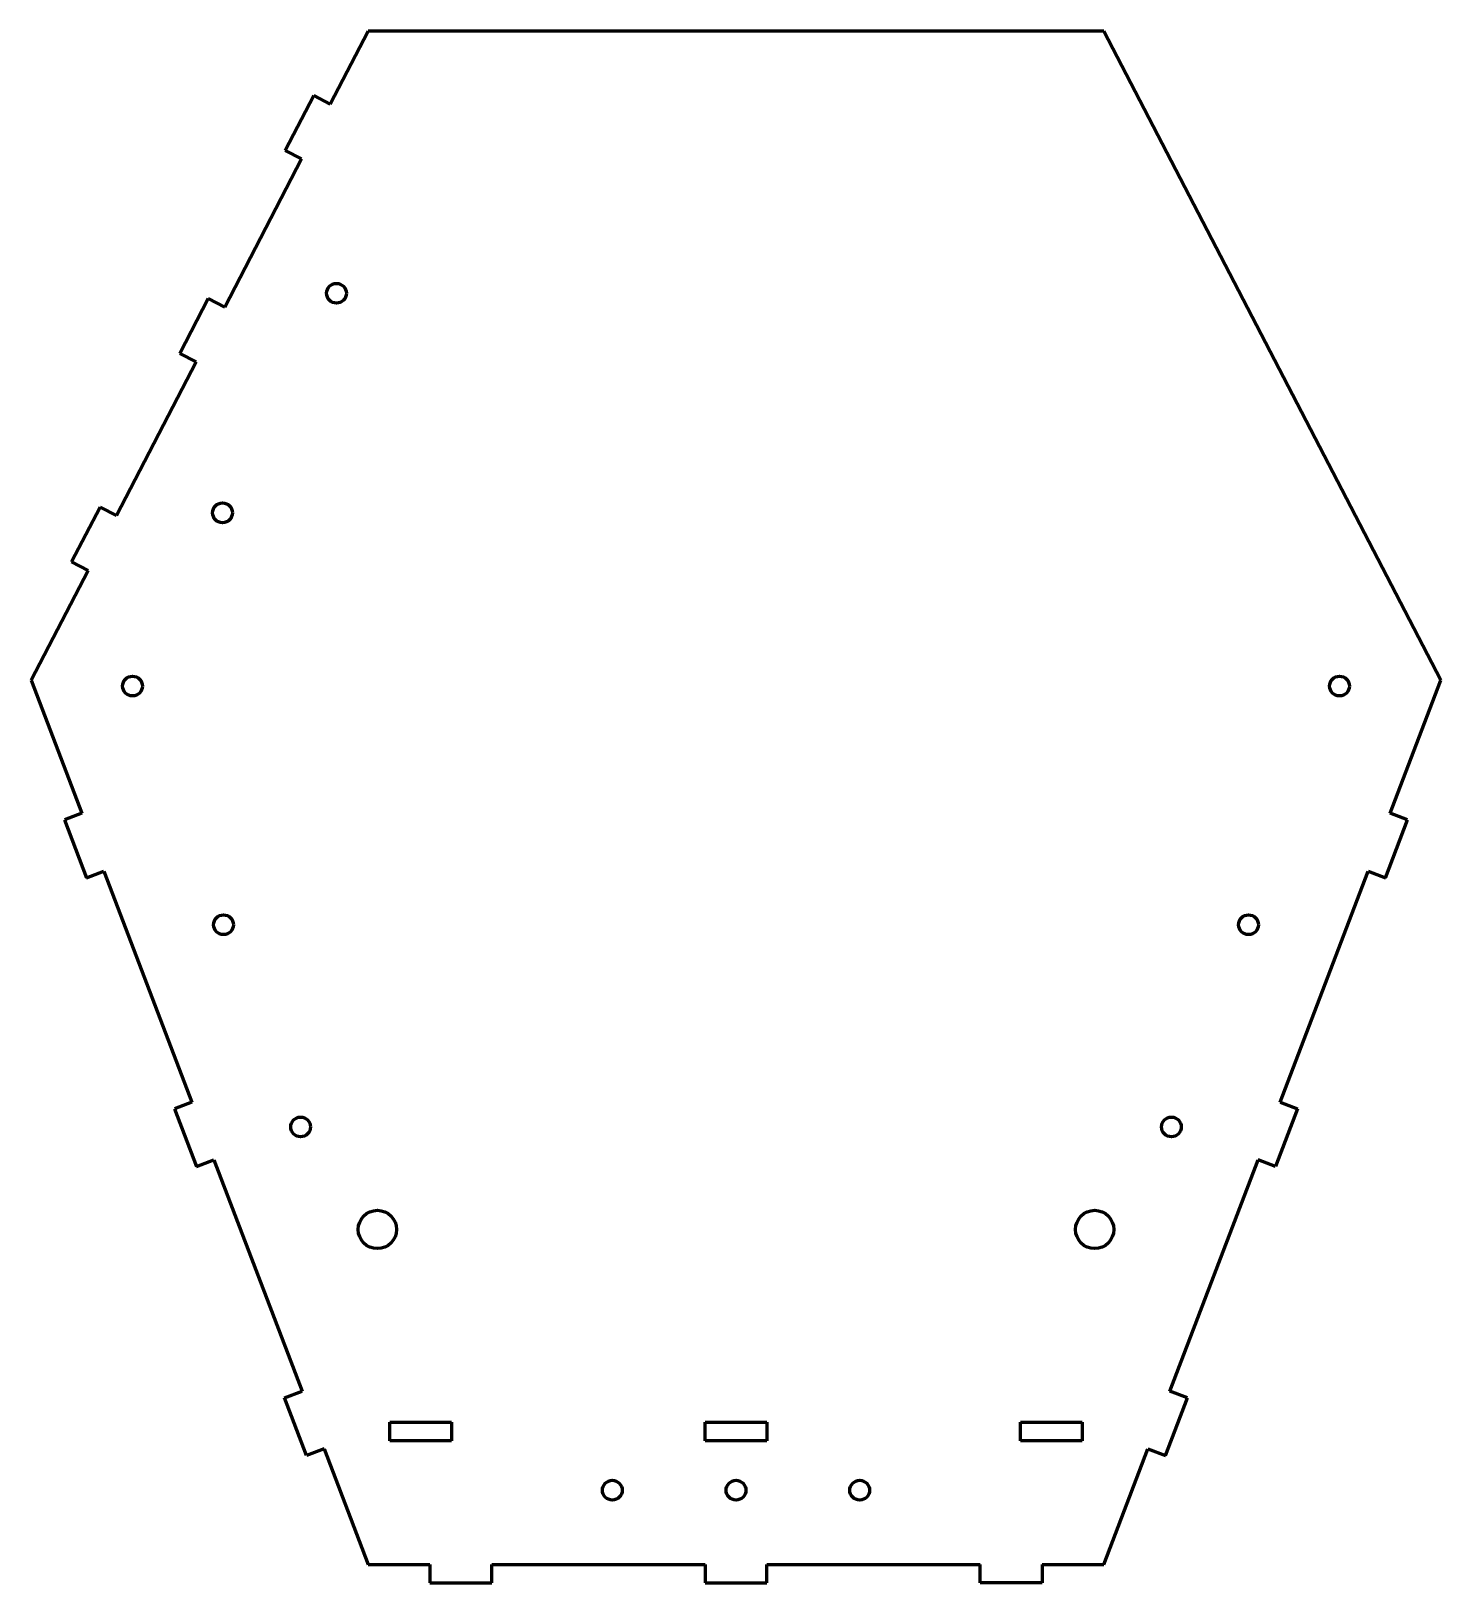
# Model space of a CAD drawing. Header units: millimetres. Extents: x -46 to 182, y 36 to 287.
import ezdxf

# ---------------------------------------------------------------- set-up
doc = ezdxf.new("R2010")
doc.units = ezdxf.units.MM
doc.linetypes.add('K5LT_BASIC', pattern=[0])

msp = doc.modelspace()

# ---------------------------------------------------------------- linework, layer by layer
at = {"color": 150, "linetype": 'K5LT_BASIC', "lineweight": 60, "true_color": 0x0080ff}
for p, q in [((8.69, 287.44), (2.56, 275.63)), ((127.69, 287.44), (8.69, 287.44)), ((182.19, 182.44), (127.69, 287.44)), ((-0.1, 277.02), (-4.71, 268.14)), ((-0.1, 277.02), (2.56, 275.63)), ((-2.05, 266.76), (-14.48, 242.79)), ((-2.05, 266.76), (-4.71, 268.14)), ((-21.75, 235.3), (-17.15, 244.18)), ((-17.15, 244.18), (-14.48, 242.79)), ((-19.09, 233.92), (-31.99, 209.07)), ((-19.09, 233.92), (-21.75, 235.3)), ((-39.26, 201.57), (-34.65, 210.45)), ((-34.65, 210.45), (-31.99, 209.07)), ((-36.6, 200.19), (-39.26, 201.57)), ((-36.6, 200.19), (-45.81, 182.44)), ((-45.81, 182.44), (-37.61, 160.92)), ((173.99, 160.92), (182.19, 182.44)), ((-37.61, 160.92), (-40.41, 159.85)), ((176.79, 159.85), (173.99, 160.92)), ((-40.41, 159.85), (-36.85, 150.5)), ((173.23, 150.5), (176.79, 159.85)), ((-36.85, 150.5), (-34.05, 151.57)), ((-34.05, 151.57), (-19.8, 114.19)), ((156.18, 114.19), (170.42, 151.57)), ((170.42, 151.57), (173.23, 150.5)), ((-19.8, 114.19), (-22.6, 113.13)), ((-22.6, 113.13), (-19.04, 103.78)), ((158.98, 113.13), (155.42, 103.78)), ((156.18, 114.19), (158.98, 113.13)), ((-19.04, 103.78), (-16.24, 104.85)), ((-16.24, 104.85), (-1.99, 67.47)), ((138.37, 67.47), (152.62, 104.85)), ((155.42, 103.78), (152.62, 104.85)), ((-4.8, 66.4), (-1.99, 67.47)), ((-1.24, 57.06), (-4.8, 66.4)), ((137.62, 57.06), (141.18, 66.4)), ((141.18, 66.4), (138.37, 67.47)), ((12.19, 62.44), (22.19, 62.44)), ((12.19, 59.44), (12.19, 62.44)), ((22.19, 62.44), (22.19, 59.44)), ((63.19, 62.44), (73.19, 62.44)), ((63.19, 59.44), (63.19, 62.44)), ((73.19, 62.44), (73.19, 59.44)), ((114.19, 62.44), (124.19, 62.44)), ((114.19, 59.44), (114.19, 62.44)), ((124.19, 62.44), (124.19, 59.44)), ((1.57, 58.13), (-1.24, 57.06)), ((1.57, 58.13), (8.69, 39.44)), ((22.19, 59.44), (12.19, 59.44)), ((73.19, 59.44), (63.19, 59.44)), ((124.19, 59.44), (114.19, 59.44)), ((127.69, 39.44), (134.81, 58.13)), ((134.81, 58.13), (137.62, 57.06)), ((8.69, 39.44), (18.69, 39.44)), ((18.69, 39.44), (18.69, 36.44)), ((28.69, 36.44), (28.69, 39.44)), ((28.69, 39.44), (63.19, 39.44)), ((63.19, 39.44), (63.19, 36.44)), ((73.19, 36.44), (73.19, 39.44)), ((73.19, 39.44), (107.69, 39.44)), ((107.69, 36.44), (107.69, 39.44)), ((117.69, 39.44), (117.69, 36.44)), ((117.69, 39.44), (127.69, 39.44)), ((18.69, 36.44), (28.69, 36.44)), ((63.19, 36.44), (73.19, 36.44)), ((117.69, 36.44), (107.69, 36.44))]:
    msp.add_line(p, q, dxfattribs=at)
for centre, radius in [((3.58, 245.03), 1.6), ((-14.85, 209.52), 1.6), ((-29.4, 181.5), 1.6), ((165.78, 181.5), 1.6), ((-14.69, 142.9), 1.6), ((151.07, 142.9), 1.6), ((-2.22, 110.19), 1.6), ((138.6, 110.19), 1.6), ((10.19, 93.61), 3.1), ((126.19, 93.61), 3.1), ((48.19, 51.44), 1.6), ((68.19, 51.44), 1.6), ((88.19, 51.44), 1.6)]:
    msp.add_circle(centre, radius, dxfattribs=at)

doc.saveas('drawing.dxf')
